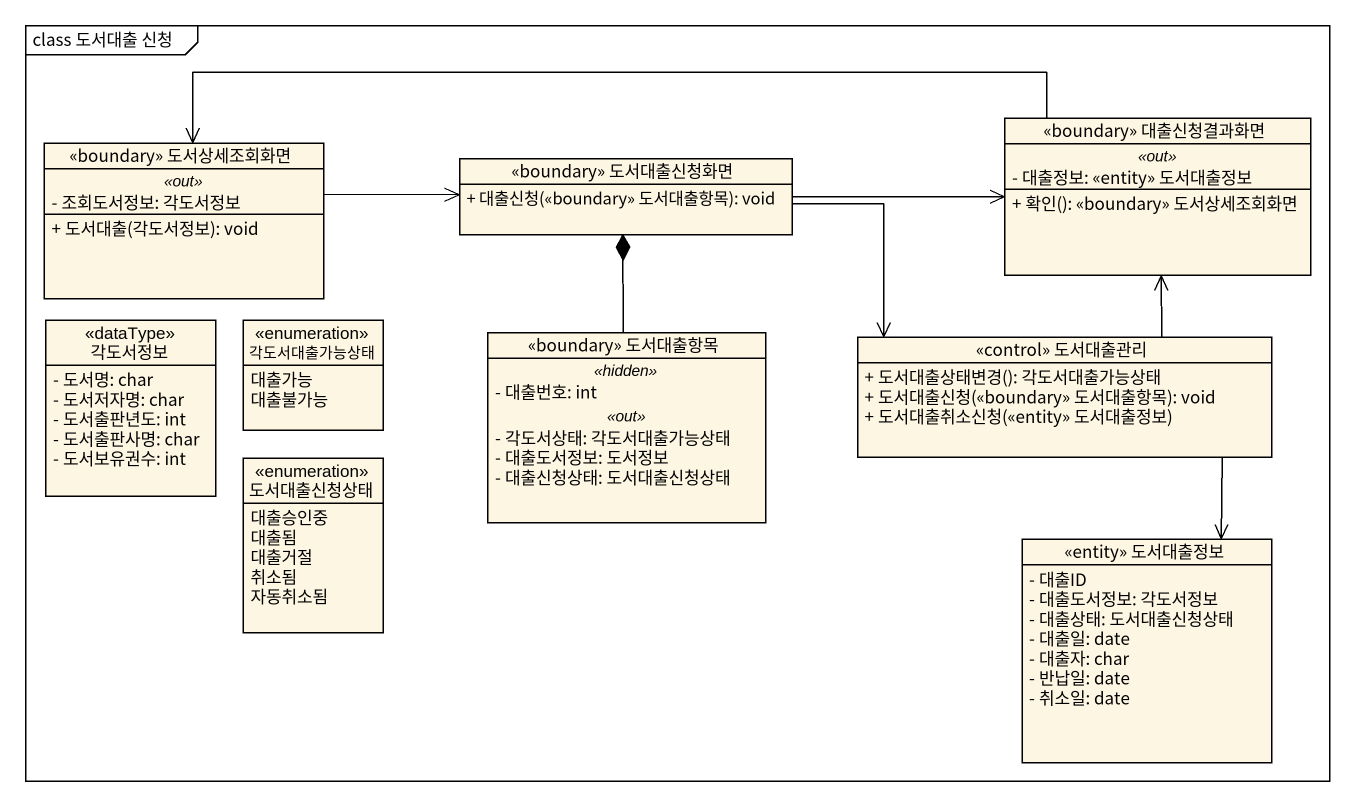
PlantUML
@startuml
mainframe class 도서대출 신청
hide circle
hide empty members
skinparam classAttributeIconSize 0
class "<<boundary>> 도서상세조회화면" as boundary_도서상세조회화면 {
  .. <<out>> ..
  - 조회도서정보: 각도서정보
  --
  + 도서대출(각도서정보): void
}
class "<<boundary>> 대출신청결과화면" as boundary_대출신청결과화면 {
  .. <<out>> ..
  - 대출정보: <<entity>> 도서대출정보
  --
  + 확인(): <<boundary>> 도서상세조회화면
}
class "<<boundary>> 도서대출신청화면" as boundary_도서대출신청화면 {
  + 대출신청(<<boundary>> 도서대출항목): void
}
class 각도서정보 <<dataType>> {
  - 도서명: char
  - 도서저자명: char
  - 도서출판년도: int
  - 도서출판사명: char
  - 도서보유권수: int
}
enum 각도서대출가능상태 {
  대출가능
  대출불가능
}
class "<<boundary>> 도서대출항목" as boundary_도서대출항목 {
  .. <<hidden>> ..
  - 대출번호: int
  .. <<out>> ..
  - 각도서상태: 각도서대출가능상태
  - 대출도서정보: 도서정보
  - 대출신청상태: 도서대출신청상태
}
class "<<control>> 도서대출관리" as control_도서대출관리 {
  + 도서대출상태변경(): 각도서대출가능상태
  + 도서대출신청(<<boundary>> 도서대출항목): void
  + 도서대출취소신청(<<entity>> 도서대출정보)
}
enum 도서대출신청상태 {
  대출승인중
  대출됨
  대출거절
  취소됨
  자동취소됨
}
class "<<entity>> 도서대출정보" as entity_도서대출정보 {
  - 대출ID
  - 대출도서정보: 각도서정보
  - 대출상태: 도서대출신청상태
  - 대출일: date
  - 대출자: char
  - 반납일: date
  - 취소일: date
}
boundary_도서상세조회화면 -right-> boundary_도서대출신청화면
boundary_대출신청결과화면 -left-> boundary_도서상세조회화면
boundary_도서대출신청화면 -right-> boundary_대출신청결과화면
boundary_도서대출신청화면 -right-> control_도서대출관리
boundary_도서대출항목 -up-* boundary_도서대출신청화면
control_도서대출관리 -up-> boundary_대출신청결과화면
control_도서대출관리 --> entity_도서대출정보
@enduml
